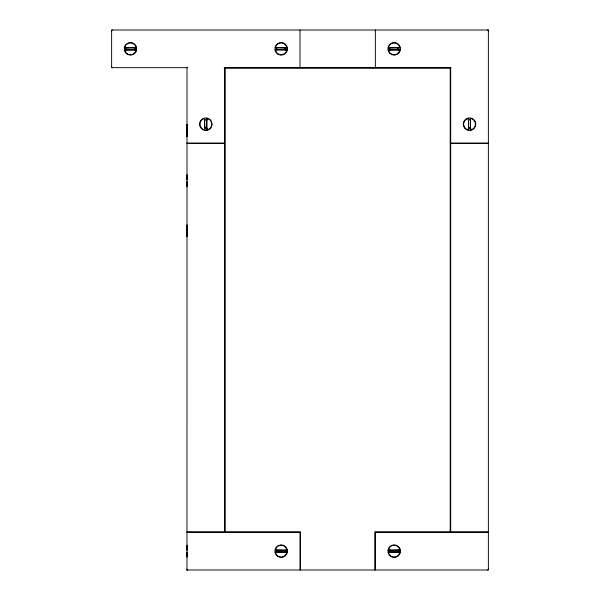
<?xml version="1.0" encoding="UTF-8"?>
<svg xmlns="http://www.w3.org/2000/svg" width="600" height="600" viewBox="0 0 600 600"><rect width="100%" height="100%" fill="white"/><g stroke="black" fill="none" stroke-linecap="round" stroke-linejoin="round"><path stroke-width="0.9" d="M187.042 235.095L187.05 231.218M187.042 134.632L187.05 130.748M468.63 118.305L468.63 130.012L468.022 129.885A5.925 5.925 0 0 1 468.022 118.433L468.63 118.305L468.63 130.012M187.087 130.132L187.095 124.583L187.058 129.817M187.087 230.595L187.087 225.053L187.05 236.76L187.08 232.74M187.087 131.67L187.058 136.297L187.042 134.843M187.058 136.297L187.087 124.583M187.058 230.288L187.087 225.105M206.767 130.012L206.767 118.305L207.375 118.433A5.925 5.925 0 0 1 207.375 129.885L206.767 130.012L206.782 119.76C202.47 117.427 205.312 132.608 205.845 127.74M468.33 118.365L468.63 128.572L469.567 128.67L469.567 127.74M470.49 130.012L470.49 118.305L471.097 118.433A5.925 5.925 0 0 1 471.097 129.885L470.49 130.012L470.49 118.305M399.96 47.58L388.305 47.888L388.433 47.28A5.925 5.925 0 0 1 399.885 47.28L398.565 47.873L398.565 49.748L388.305 49.74L388.433 50.347A5.925 5.925 0 0 0 399.885 50.347L400.013 49.74L388.305 49.74M399.96 549.908L388.305 550.207L388.433 549.6A5.925 5.925 0 0 1 399.885 549.6L398.565 550.2L398.565 552.075L388.305 552.067L388.433 552.675A5.925 5.925 0 0 0 399.885 552.675L400.013 552.067L388.305 552.067M488.37 30.787L488.37 30L111.63 30L111.63 67.672L187.538 67.672M124.583 49.74L136.297 49.74L136.163 50.347A5.925 5.925 0 0 1 124.718 50.347L124.583 49.74L134.85 49.748L134.85 47.873L136.163 47.28A5.925 5.925 0 0 0 124.718 47.28L124.583 47.888L136.238 47.58M275.28 49.74L286.995 49.74L286.86 50.347A5.925 5.925 0 0 1 275.415 50.347L275.28 49.74L285.548 49.748L285.645 48.81L285.548 47.873L276.735 47.873L275.415 47.28A5.925 5.925 0 0 1 286.86 47.28L286.995 47.888L275.34 47.58M275.28 552.067L286.995 552.067L286.86 552.675A5.925 5.925 0 0 1 275.415 552.675L275.28 552.067L285.548 552.075L285.645 551.138L285.548 550.2L276.735 550.2L275.415 549.6A5.925 5.925 0 0 1 286.86 549.6L286.995 550.207L275.34 549.908M205.373 128.648L205.447 127.988M469.095 128.648L469.162 127.988M276.735 47.873L276.735 49.748L286.995 49.74M276.735 550.2L276.735 552.075L286.995 552.067M207.075 118.365L206.782 119.76L206.767 118.305M470.79 118.365L470.505 119.76L468.63 119.76M468.33 129.96L468.63 128.572M206.077 128.663L206.25 127.98L206.317 128.648L205.845 128.67M469.8 128.663L469.965 127.98L470.033 128.648L469.567 128.67M206.805 120.593L207.375 118.433M468.022 129.885L468.607 127.748M187.005 67.65L186.975 570L488.37 570L488.37 30M124.718 50.347L126.142 49.965M275.415 50.347L276.84 49.965M388.433 50.347L390.585 49.77M124.642 50.047L136.297 49.74M275.34 50.047L276.735 49.748M286.935 47.58L285.548 47.873L286.995 47.888M388.365 50.047L400.013 49.74M275.34 552.368L276.735 552.075M286.935 549.908L285.548 550.2L286.995 550.207M388.365 552.368L400.013 552.067M206.317 128.648L206.782 128.572L207.075 129.96M470.033 128.648L470.505 128.572L470.79 129.96M134.917 48.338L134.25 48.412L134.94 48.578M285.615 48.338L284.947 48.412L285.638 48.578M398.64 48.338L397.972 48.412L398.662 48.578M285.615 550.665L284.947 550.74L285.638 550.905M398.64 550.665L397.972 550.74L398.662 550.905M186.975 570L187.762 570A0.788 0.788 0 0 1 186.975 569.213M124.583 47.888L136.297 47.888M275.28 47.888L276.675 47.865M388.305 47.888L400.013 47.888M275.28 550.207L276.675 550.192M388.305 550.207L400.013 550.207M397.732 48.81L398.662 48.81M224.093 67.672L451.013 67.672M186.975 143.025L224.647 143.025M450.697 143.025L488.37 143.025M186.975 143.528L224.647 143.528M450.697 143.528L488.37 143.528M186.975 531.825L224.647 531.825L224.647 67.672M225.15 531.825L300.502 531.825L300.502 570M450.195 531.825L374.85 531.825L374.85 570M450.697 531.825L488.37 531.825M186.975 532.327L300 532.327L300 570M488.37 532.327L375.353 532.327L375.353 570M397.732 551.138L398.662 551.138M397.98 49.215L398.64 49.282M284.955 49.215L285.615 49.282M134.257 49.215L134.917 49.282M397.98 551.535L398.64 551.61M284.955 551.535L285.615 551.61M388.365 47.58L389.752 47.873L389.752 49.748M398.565 49.748L399.96 50.047M285.548 49.748L286.935 50.047M124.642 47.58L126.03 47.873L126.03 49.748M134.85 49.748L136.238 50.047M388.365 549.908L389.752 550.2L389.752 552.075M398.565 552.075L399.96 552.368M285.548 552.075L286.935 552.368M398.452 49.965L399.885 50.347M285.435 49.965L286.86 50.347M134.738 49.965L136.163 50.347M388.433 549.6L390.585 550.178M468.022 118.433L468.607 120.593M470.528 127.748L471.097 129.885M206.805 127.748L207.375 129.885M187.05 236.7L187.042 235.312M450.697 67.672L450.697 532.327M450.195 532.553L450.195 68.175L225.15 68.175L225.15 532.553M375.353 30L375.353 67.672M300 30L300 67.672M488.37 569.213A0.788 0.788 0 0 1 487.59 570M111.63 30.787A0.788 0.788 0 0 1 112.41 30M112.41 67.672A0.788 0.788 0 0 1 111.63 66.892M487.59 30A0.788 0.788 0 0 1 488.347 30.585M187.042 183.69L187.05 186.645L187.087 181.65L187.042 183.69M187.095 176.993L187.058 179.797L187.087 174.803L187.095 176.993M187.042 554.918L187.05 557.107L187.087 552.112L187.042 554.918M187.095 546.998L187.058 550.26L187.087 545.273L187.095 546.998M204.608 118.365L204.308 118.433A5.925 5.925 0 0 0 204.308 129.885L204.915 130.012L204.608 118.365M391.05 556.597A6.277 6.277 0 0 0 400.463 551.16A6.277 6.277 0 0 0 391.05 545.722A6.277 6.277 0 0 0 391.05 556.597M278.025 556.597A6.277 6.277 0 0 0 287.445 551.16A6.277 6.277 0 0 0 278.025 545.722A6.277 6.277 0 0 0 278.025 556.597M202.673 129.623A6.277 6.277 0 0 0 212.093 124.185A6.277 6.277 0 0 0 202.673 118.748A6.277 6.277 0 0 0 202.673 129.623M127.328 54.278A6.277 6.277 0 0 0 136.748 48.84A6.277 6.277 0 0 0 127.328 43.402A6.277 6.277 0 0 0 127.328 54.278M278.025 54.278A6.277 6.277 0 0 0 287.445 48.84A6.277 6.277 0 0 0 278.025 43.402A6.277 6.277 0 0 0 278.025 54.278M465.097 128.625A6.277 6.277 0 0 0 475.597 125.812A6.277 6.277 0 0 0 467.91 118.118A6.277 6.277 0 0 0 465.097 128.625M389.745 53.28A6.277 6.277 0 0 0 400.252 50.46A6.277 6.277 0 0 0 392.558 42.773A6.277 6.277 0 0 0 389.745 53.28"/></g></svg>
